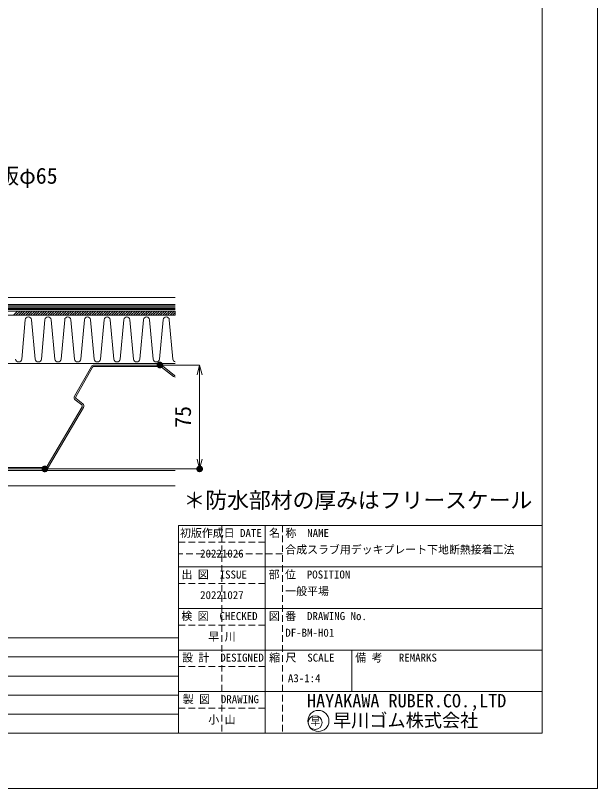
# Model space of a CAD drawing. Units: millimetres, scale not verified. Extents: x -840 to 840, y -594 to 594.
# Drawn here: x 420 to 840, y -594 to -36 of the extents above; entities that cross this region are included whole.
import ezdxf
from ezdxf.enums import TextEntityAlignment as Align

# ---------------------------------------------------------------- set-up
doc = ezdxf.new("R2010")
doc.units = ezdxf.units.MM
doc.header["$LTSCALE"] = 2
doc.linetypes.add('DASHED1', pattern=[1.8, 1.2, -0.6])
for name, color, linetype, lineweight in [('0-0_輪郭線', 2, 'Continuous', 9), ('0-1_図面枠', 7, 'Continuous', 9), ('0-2_断熱材', 5, 'Continuous', 9), ('0-3_鋼材(C型・H鋼ｅｔｃ)', 7, 'Continuous', 9), ('0-4_寸法線', 7, 'Continuous', 9), ('0-5_タイトル文字', 5, 'Continuous', 9), ('0-6_基準線(IBｼｰﾄ)', 7, 'Continuous', 9), ('0-B_Defpoints', 7, 'Continuous', 9), ('0-C_鋼材(受け鋼鈑)', 7, 'Continuous', 9), ('0-D_塗膜(MR-Z)', 134, 'Continuous', 9), ('0-E_塗膜(N-300)', 2, 'Continuous', 9), ('1-1_表題欄', 7, 'Continuous', 9), ('1-3_仮想線', 2, 'DASHED1', 9)]:
    doc.layers.add(name, color=color, linetype=linetype, lineweight=lineweight)
doc.styles.add('ＭＳ ゴシック', font='')
doc.styles.get('ＭＳ ゴシック').set_extended_font_data('MS Gothic')

# ---------------------------------------------------------------- blocks, each defined once
blk = doc.blocks.new('_Open30')
at = {"layer": '0-4_寸法線'}
blk.add_line((0, 0), (-2, 0), dxfattribs=at)
blk.add_lwpolyline([(-2, 0.5359), (0, 0), (-2, -0.5359)], dxfattribs=at)
blk = doc.blocks.new('T305')
at = {"layer": '1-1_表題欄'}
for p, q in [((0, 137.5), (900, 137.5)), ((900, 0), (900, 137.5)), ((0, 110), (900, 110)), ((0, 82.5), (900, 82.5)), ((0, 55), (900, 55)), ((0, 27.5), (900, 27.5)), ((0, 0), (900, 0))]:
    blk.add_line(p, q, dxfattribs=at)
blk = doc.blocks.new('表題欄(定義)')
at = {"layer": '1-1_表題欄'}
for p, q in [((-21.942, -100.175), (-21.942, -25.175)), ((-21.942, -25.175), (-21.942, -100.175)), ((-21.942, -25.175), (109.308, -25.175)), ((9.308, -25.175), (9.308, -100.175)), ((109.308, -25.175), (109.308, -100.175)), ((-21.942, -40.175), (109.308, -40.175)), ((-21.942, -40.175), (9.308, -40.175)), ((-21.942, -55.175), (109.308, -55.175)), ((-21.942, -70.175), (109.308, -70.175)), ((40.558, -70.175), (40.558, -85.175)), ((-21.942, -85.175), (109.308, -85.175)), ((-21.942, -100.175), (109.308, -100.175))]:
    blk.add_line(p, q, dxfattribs=at)
for centre, radius in [((28.503, -95.777), 3.799), ((27.344, -96.385), 2.487)]:
    blk.add_circle(centre, radius, dxfattribs=at)
at = {"layer": '1-3_仮想線'}
for p, q in [((-6.317, -25.175), (-6.317, -100.175)), ((15.558, -25.175), (15.558, -100.175)), ((-21.942, -31.175), (9.308, -31.175)), ((15.558, -35.487), (-21.942, -35.487)), ((-21.942, -46.175), (9.308, -46.175)), ((-21.942, -61.175), (9.308, -61.175)), ((-21.942, -76.175), (9.308, -76.175)), ((-21.942, -91.175), (9.308, -91.175))]:
    blk.add_line(p, q, dxfattribs=at)
at = {"layer": '1-1_表題欄', "style": 'ＭＳ ゴシック'}
for s, height, p in [('初版作成日 DATE', 2.889, (-21.448, -30.23)), ('名 称  NAME', 2.889, (10.704, -30.23)), ('出 図  ISSUE', 2.889, (-20.913, -45.23)), ('部 位  POSITION', 2.889, (10.552, -45.23)), ('検 図  CHECKED', 2.889, (-20.972, -60.23)), ('図 番  DRAWING No.', 2.889, (10.626, -60.23)), ('設 計  DESIGNED', 2.889, (-20.698, -75.23)), ('縮 尺  SCALE', 2.889, (10.728, -75.23)), ('備 考   REMARKS', 2.889, (41.802, -75.23)), ('製 図  DRAWING', 2.889, (-20.472, -90.23)), ('HAYAKAWA RUBER.CO.,LTD', 4.809, (24.395, -92.314)), ('早', 2.493, (25.658, -98.029)), ('早川ゴム株式会社', 4.809, (33.785, -99.399))]:
    blk.add_text(s, height=height, dxfattribs=at).set_placement(p, align=Align.BOTTOM_LEFT)

msp = doc.modelspace()

# ---------------------------------------------------------------- linework, layer by layer
at = {"layer": '0-0_輪郭線'}
msp.add_lwpolyline([(800, 554), (-800, 554), (-800, -554), (800, -554)], close=True, dxfattribs=at)
at = {"layer": '0-1_図面枠'}
msp.add_lwpolyline([(840, -594), (840, 594), (-840, 594), (-840, -594)], close=True, dxfattribs=at)
at = {"layer": '0-2_断熱材'}
for p, q in [((236.044, -249.215), (535.044, -249.215)), ((418.188, -252.215), (421.188, -249.215)), ((419.956, -252.215), (422.956, -249.215)), ((421.724, -252.215), (424.724, -249.215)), ((423.491, -252.215), (426.491, -249.215)), ((425.259, -252.215), (428.259, -249.215)), ((427.027, -252.215), (430.027, -249.215)), ((428.795, -252.215), (431.795, -249.215)), ((430.563, -252.215), (433.563, -249.215)), ((432.33, -252.215), (435.33, -249.215)), ((434.098, -252.215), (437.098, -249.215)), ((435.866, -252.215), (438.866, -249.215)), ((437.634, -252.215), (440.634, -249.215)), ((439.401, -252.215), (442.401, -249.215)), ((441.169, -252.215), (444.169, -249.215)), ((442.937, -252.215), (445.937, -249.215)), ((444.705, -252.215), (447.705, -249.215)), ((446.472, -252.215), (449.472, -249.215)), ((448.24, -252.215), (451.24, -249.215)), ((450.008, -252.215), (453.008, -249.215)), ((451.776, -252.215), (454.776, -249.215)), ((453.543, -252.215), (456.543, -249.215)), ((455.311, -252.215), (458.311, -249.215)), ((457.079, -252.215), (460.079, -249.215)), ((458.847, -252.215), (461.847, -249.215)), ((460.615, -252.215), (463.615, -249.215)), ((462.382, -252.215), (465.382, -249.215)), ((464.15, -252.215), (467.15, -249.215)), ((465.918, -252.215), (468.918, -249.215)), ((467.686, -252.215), (470.686, -249.215)), ((469.453, -252.215), (472.453, -249.215)), ((471.221, -252.215), (474.221, -249.215)), ((472.989, -252.215), (475.989, -249.215)), ((474.757, -252.215), (477.757, -249.215)), ((476.524, -252.215), (479.524, -249.215)), ((478.292, -252.215), (481.292, -249.215)), ((480.06, -252.215), (483.06, -249.215)), ((481.828, -252.215), (484.828, -249.215)), ((483.596, -252.215), (486.596, -249.215)), ((485.363, -252.215), (488.363, -249.215)), ((487.131, -252.215), (490.131, -249.215)), ((488.899, -252.215), (491.899, -249.215)), ((490.667, -252.215), (493.667, -249.215)), ((492.434, -252.215), (495.434, -249.215)), ((494.202, -252.215), (497.202, -249.215)), ((495.97, -252.215), (498.97, -249.215)), ((497.738, -252.215), (500.738, -249.215)), ((499.505, -252.215), (502.505, -249.215)), ((501.273, -252.215), (504.273, -249.215)), ((503.041, -252.215), (506.041, -249.215)), ((504.809, -252.215), (507.809, -249.215)), ((506.576, -252.215), (509.576, -249.215)), ((508.344, -252.215), (511.344, -249.215)), ((510.112, -252.215), (513.112, -249.215)), ((511.88, -252.215), (514.88, -249.215)), ((513.648, -252.215), (516.648, -249.215)), ((515.415, -252.215), (518.415, -249.215)), ((517.183, -252.215), (520.183, -249.215)), ((518.951, -252.215), (521.951, -249.215)), ((520.719, -252.215), (523.719, -249.215)), ((522.486, -252.215), (525.486, -249.215)), ((524.254, -252.215), (527.254, -249.215)), ((526.022, -252.215), (529.022, -249.215)), ((527.79, -252.215), (530.79, -249.215)), ((529.557, -252.215), (532.557, -249.215)), ((531.325, -252.215), (534.325, -249.215)), ((533.093, -252.215), (535.044, -250.264)), ((534.861, -252.215), (535.044, -252.032))]:
    msp.add_line(p, q, dxfattribs=at)
at = {"layer": '0-2_断熱材', "color": 7}
for p, q in [((236.044, -252.215), (535.044, -252.215)), ((535.044, -287.215), (236.044, -287.215))]:
    msp.add_line(p, q, dxfattribs=at)
at = {"layer": '0-2_断熱材', "color": 4}
for p, q in [((426.753, -255.481), (424.152, -283.949)), ((431.259, -255.481), (433.86, -283.949)), ((440.967, -255.481), (438.367, -283.949)), ((445.474, -255.481), (448.075, -283.949)), ((455.182, -255.481), (452.582, -283.949)), ((459.689, -255.481), (462.289, -283.949)), ((469.397, -255.481), (466.796, -283.949)), ((473.904, -255.481), (476.504, -283.949)), ((483.611, -255.481), (481.011, -283.949)), ((488.118, -255.481), (490.719, -283.949)), ((497.826, -255.481), (495.226, -283.949)), ((502.333, -255.481), (504.934, -283.949)), ((512.041, -255.481), (509.44, -283.949)), ((516.548, -255.481), (519.148, -283.949)), ((526.256, -255.481), (523.655, -283.949)), ((530.763, -255.481), (533.363, -283.949))]:
    msp.add_line(p, q, dxfattribs=at)
at = {"layer": '0-2_断熱材'}
msp.add_lwpolyline([(271.307, -250.365), (271.31, -250.365), (271.31, -252.215), (535.044, -252.215), (535.044, -249.215), (272.487, -249.215), (271.694, -250.182)], dxfattribs=at)
at = {"layer": '0-2_断熱材', "color": 4}
for centre, start, end in [((429.006, -255.692), 5.35135, 174.64865), ((443.221, -255.692), 5.35135, 174.64865), ((457.435, -255.692), 5.35135, 174.64865), ((471.65, -255.692), 5.35135, 174.64865), ((485.865, -255.692), 5.35135, 174.64865), ((500.08, -255.692), 5.35135, 174.64865), ((514.294, -255.692), 5.35135, 174.64865), ((528.509, -255.692), 5.35135, 174.64865), ((421.899, -283.738), 185.35135, 354.64865), ((436.113, -283.738), 185.35135, 354.64865), ((450.328, -283.738), 185.35135, 354.64865), ((464.543, -283.738), 185.35135, 354.64865), ((478.758, -283.738), 185.35135, 354.64865), ((492.972, -283.738), 185.35135, 354.64865), ((507.187, -283.738), 185.35135, 354.64865), ((521.402, -283.738), 185.35135, 354.64865), ((535.616, -283.738), 185.35135, 255.34695)]:
    msp.add_arc(centre, 2.263, start, end, dxfattribs=at)
at = {"layer": '0-3_鋼材(C型・H鋼ｅｔｃ)'}
for p, q in [((535.044, -364.317), (-664.956, -364.317)), ((535.044, -375.317), (-664.956, -375.317))]:
    msp.add_line(p, q, dxfattribs=at)
at = {"layer": '0-4_寸法線'}
for p, q in [((524.978, -288.215), (552.65, -288.215)), ((552.65, -295.215), (552.65, -356.215)), ((441.829, -363.215), (552.65, -363.215))]:
    msp.add_line(p, q, dxfattribs=at)
at = {"layer": '0-6_基準線(IBｼｰﾄ)'}
for p, q in [((311.712, -239.548), (535.044, -239.548)), ((311.623, -244.548), (535.044, -244.548))]:
    msp.add_line(p, q, dxfattribs=at)
at = {"layer": '0-B_Defpoints'}
for p, q in [((523.978, -288.015), (521.991, -288.015)), ((523.978, -288.415), (521.991, -288.415)), ((523.978, -287.615), (522.071, -287.615)), ((523.978, -288.815), (522.074, -288.815)), ((523.978, -289.215), (522.249, -289.215)), ((523.978, -287.215), (522.25, -287.215)), ((523.978, -289.615), (522.553, -289.615)), ((523.978, -286.815), (522.555, -286.815)), ((523.978, -290.015), (523.109, -290.015)), ((523.978, -286.415), (523.115, -286.415)), ((524.847, -286.415), (523.978, -286.415)), ((525.403, -286.815), (523.978, -286.815)), ((525.708, -287.215), (523.978, -287.215)), ((525.882, -287.615), (523.978, -287.615)), ((525.966, -288.015), (523.978, -288.015)), ((525.965, -288.415), (523.978, -288.415)), ((525.885, -288.815), (523.978, -288.815)), ((525.706, -289.215), (523.978, -289.215)), ((525.402, -289.615), (523.978, -289.615)), ((524.841, -290.015), (523.978, -290.015)), ((440.829, -362.615), (438.923, -362.615)), ((440.829, -362.215), (439.101, -362.215)), ((440.829, -361.815), (439.406, -361.815)), ((440.829, -361.415), (439.966, -361.415)), ((441.698, -361.415), (440.829, -361.415)), ((442.254, -361.815), (440.829, -361.815)), ((442.559, -362.215), (440.829, -362.215)), ((442.733, -362.615), (440.829, -362.615)), ((552.65, -362.615), (550.744, -362.615)), ((552.65, -362.215), (550.922, -362.215)), ((552.65, -361.815), (551.227, -361.815)), ((552.65, -361.415), (551.788, -361.415)), ((553.52, -361.415), (552.65, -361.415)), ((554.076, -361.815), (552.65, -361.815)), ((554.38, -362.215), (552.65, -362.215)), ((554.554, -362.615), (552.65, -362.615)), ((440.829, -363.415), (438.842, -363.415)), ((440.829, -363.015), (438.843, -363.015)), ((440.829, -363.815), (438.925, -363.815)), ((440.829, -364.215), (439.1, -364.215)), ((440.829, -364.615), (439.404, -364.615)), ((440.829, -365.015), (439.96, -365.015)), ((442.817, -363.015), (440.829, -363.015)), ((442.816, -363.415), (440.829, -363.415)), ((442.736, -363.815), (440.829, -363.815)), ((442.557, -364.215), (440.829, -364.215)), ((442.253, -364.615), (440.829, -364.615)), ((441.692, -365.015), (440.829, -365.015)), ((552.65, -363.415), (550.663, -363.415)), ((552.65, -363.015), (550.664, -363.015)), ((552.65, -363.815), (550.747, -363.815)), ((552.65, -364.215), (550.921, -364.215)), ((552.65, -364.615), (551.225, -364.615)), ((552.65, -365.015), (551.781, -365.015)), ((554.638, -363.015), (552.65, -363.015)), ((554.637, -363.415), (552.65, -363.415)), ((554.557, -363.815), (552.65, -363.815)), ((554.379, -364.215), (552.65, -364.215)), ((554.074, -364.615), (552.65, -364.615)), ((553.513, -365.015), (552.65, -365.015))]:
    msp.add_line(p, q, dxfattribs=at)
for points in [[(523.978, -286.215), (523.727, -286.231), (523.481, -286.278), (523.242, -286.355), (523.015, -286.462), (522.803, -286.597), (522.609, -286.757), (522.437, -286.94), (522.289, -287.143), (522.168, -287.363), (522.076, -287.597), (522.014, -287.84), (521.982, -288.089), (521.978, -288.215), (523.978, -288.215)], [(521.978, -288.215), (521.994, -288.466), (522.041, -288.712), (522.119, -288.951), (522.226, -289.178), (522.36, -289.39), (522.52, -289.584), (522.703, -289.756), (522.906, -289.904), (523.127, -290.025), (523.36, -290.117), (523.603, -290.179), (523.853, -290.211), (523.978, -290.215), (523.978, -288.215)], [(525.978, -288.215), (525.962, -287.964), (525.915, -287.718), (525.838, -287.479), (525.731, -287.251), (525.596, -287.039), (525.436, -286.846), (525.253, -286.674), (525.05, -286.526), (524.83, -286.405), (524.596, -286.313), (524.353, -286.25), (524.104, -286.219), (523.978, -286.215), (523.978, -288.215)], [(523.978, -290.215), (524.229, -290.199), (524.475, -290.152), (524.714, -290.074), (524.942, -289.967), (525.154, -289.833), (525.347, -289.673), (525.519, -289.49), (525.667, -289.287), (525.788, -289.066), (525.88, -288.833), (525.943, -288.59), (525.974, -288.34), (525.978, -288.215), (523.978, -288.215)], [(440.829, -361.215), (440.579, -361.231), (440.332, -361.278), (440.093, -361.355), (439.866, -361.462), (439.654, -361.597), (439.46, -361.757), (439.288, -361.94), (439.141, -362.143), (439.02, -362.363), (438.927, -362.597), (438.865, -362.84), (438.833, -363.089), (438.829, -363.215), (440.829, -363.215)], [(442.829, -363.215), (442.814, -362.964), (442.766, -362.718), (442.689, -362.479), (442.582, -362.251), (442.447, -362.039), (442.287, -361.846), (442.104, -361.674), (441.901, -361.526), (441.681, -361.405), (441.447, -361.313), (441.204, -361.25), (440.955, -361.219), (440.829, -361.215), (440.829, -363.215)], [(552.65, -361.215), (552.4, -361.231), (552.153, -361.278), (551.914, -361.355), (551.687, -361.462), (551.475, -361.597), (551.281, -361.757), (551.109, -361.94), (550.962, -362.143), (550.841, -362.363), (550.748, -362.597), (550.686, -362.84), (550.654, -363.089), (550.65, -363.215), (552.65, -363.215)], [(554.65, -363.215), (554.635, -362.964), (554.588, -362.718), (554.51, -362.479), (554.403, -362.251), (554.269, -362.039), (554.108, -361.846), (553.925, -361.674), (553.722, -361.526), (553.502, -361.405), (553.269, -361.313), (553.025, -361.25), (552.776, -361.219), (552.65, -361.215), (552.65, -363.215)], [(438.829, -363.215), (438.845, -363.466), (438.892, -363.712), (438.97, -363.951), (439.077, -364.178), (439.211, -364.39), (439.371, -364.584), (439.554, -364.756), (439.758, -364.904), (439.978, -365.025), (440.211, -365.117), (440.455, -365.179), (440.704, -365.211), (440.829, -365.215), (440.829, -363.215)], [(440.829, -365.215), (441.08, -365.199), (441.327, -365.152), (441.566, -365.074), (441.793, -364.967), (442.005, -364.833), (442.198, -364.673), (442.37, -364.49), (442.518, -364.287), (442.639, -364.066), (442.731, -363.833), (442.794, -363.59), (442.825, -363.34), (442.829, -363.215), (440.829, -363.215)], [(550.65, -363.215), (550.666, -363.466), (550.713, -363.712), (550.791, -363.951), (550.898, -364.178), (551.032, -364.39), (551.193, -364.584), (551.376, -364.756), (551.579, -364.904), (551.799, -365.025), (552.032, -365.117), (552.276, -365.179), (552.525, -365.211), (552.65, -365.215), (552.65, -363.215)], [(552.65, -365.215), (552.901, -365.199), (553.148, -365.152), (553.387, -365.074), (553.614, -364.967), (553.826, -364.833), (554.02, -364.673), (554.192, -364.49), (554.339, -364.287), (554.46, -364.066), (554.553, -363.833), (554.615, -363.59), (554.647, -363.34), (554.65, -363.215), (552.65, -363.215)]]:
    msp.add_lwpolyline(points, close=True, dxfattribs=at)
at = {"layer": '0-C_鋼材(受け鋼鈑)'}
for p, q in [((462.309, -310.724), (474.47, -289.23)), ((475.34, -289.722), (463.179, -311.216)), ((476.21, -288.215), (523.978, -288.215)), ((523.978, -289.215), (476.21, -289.215)), ((533.795, -296.507), (525.228, -289.653)), ((525.852, -288.872), (534.419, -295.726)), ((463.429, -312.493), (468.196, -316.264)), ((467.576, -317.048), (462.809, -313.278)), ((442.553, -361.23), (467.817, -318.34)), ((468.678, -318.847), (443.414, -361.738)), ((396.488, -362.215), (440.829, -362.215)), ((440.829, -363.215), (396.488, -363.215))]:
    msp.add_line(p, q, dxfattribs=at)
for centre, radius, start, end in [((476.21, -290.215), 2, 90, 150.5), ((476.21, -290.215), 1, 90, 150.5), ((523.978, -291.215), 3, 51.33973, 90), ((523.978, -291.215), 2, 51.33973, 90), ((535.044, -294.945), 1, 231.33973, 270), ((535.044, -294.945), 2, 231.33973, 270), ((464.05, -311.709), 2, 150.5, 231.65688), ((464.05, -311.709), 1, 150.5, 231.65688), ((466.955, -317.832), 1, 329.5, 51.65688), ((466.955, -317.832), 2, 329.5, 51.65688), ((440.829, -360.215), 2, 270, 329.5), ((440.829, -360.215), 3, 270, 329.5)]:
    msp.add_arc(centre, radius, start, end, dxfattribs=at)
at = {"layer": '0-D_塗膜(MR-Z)'}
msp.add_line((310.639, -248.215), (535.044, -248.215), dxfattribs=at)
msp.add_lwpolyline([(301.837, -242.161), (310.862, -247.382), (535.044, -247.382)], dxfattribs=at)
at = {"layer": '0-E_塗膜(N-300)'}
for p, q in [((311.354, -245.548), (535.044, -245.548)), ((311.131, -246.382), (535.044, -246.382))]:
    msp.add_line(p, q, dxfattribs=at)

# ---------------------------------------------------------------- block references
at = {"layer": '0-4_寸法線', "xscale": 3.5, "yscale": 3.5}
for p, rotation in [((552.65, -288.215), 90), ((552.65, -363.215), 270)]:
    msp.add_blockref('_Open30', p, dxfattribs=dict(at, rotation=rotation))
at = {"layer": '1-1_表題欄'}
for name, p, xscale, yscale in [('表題欄(定義)', (581.384, -353.65), 2, 2), ('T305', (87.5, -554), 0.5, 0.5)]:
    msp.add_blockref(name, p, dxfattribs=dict(at, xscale=xscale, yscale=yscale))

# ---------------------------------------------------------------- texts
at = {"layer": '0-4_寸法線', "style": 'ＭＳ ゴシック'}
msp.add_text('75', height=11.58, rotation=90, dxfattribs=at).set_placement((549.871, -333.539), align=Align.BOTTOM_LEFT)
at = {"layer": '0-5_タイトル文字', "color": 7, "style": 'ＭＳ ゴシック'}
for s, height, p in [('IBディスク鋼鈑φ65', 11.58, (311.818, -160.806)), ('＊防水部材の厚みはフリースケール', 11.54, (541.016, -395.019))]:
    msp.add_text(s, height=height, dxfattribs=at).set_placement(p, align=Align.BOTTOM_LEFT)
at = {"layer": '1-1_表題欄', "style": 'ＭＳ ゴシック'}
for s, p in [('合成スラブ用デッキプレート下地断熱接着工法', (614.5, -426.11)), ('20221026', (553.002, -428.937)), ('20221027', (553.002, -458.937)), ('一般平場', (614.5, -456.11)), ('DF-BM-H01', (614.5, -486.11)), ('早 川', (558.907, -488.937)), ('A3-1:4', (616.399, -518.937)), ('小 山', (558.907, -548.937))]:
    msp.add_text(s, height=5.777, dxfattribs=at).set_placement(p, align=Align.BOTTOM_LEFT)

doc.saveas('drawing.dxf')
